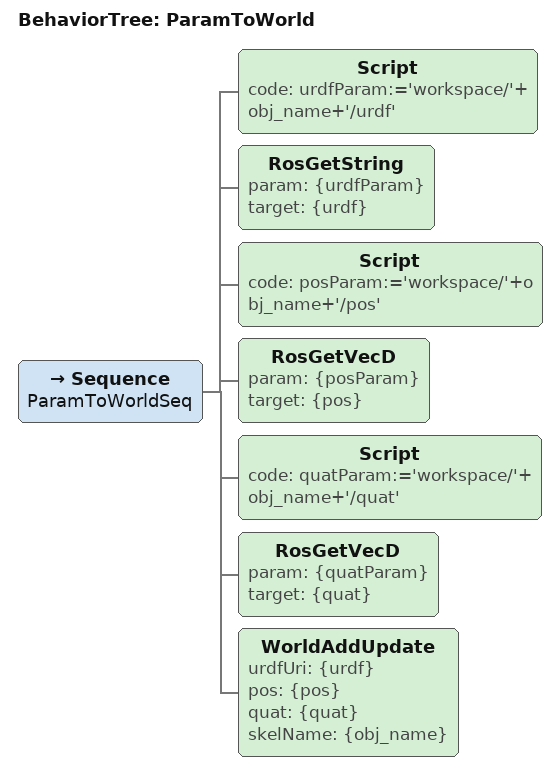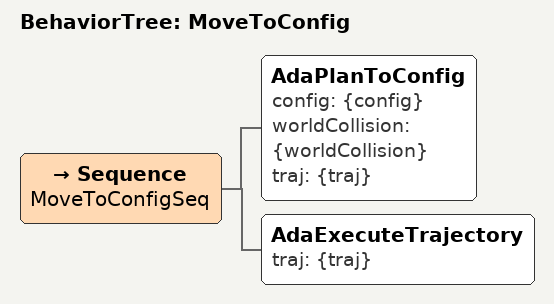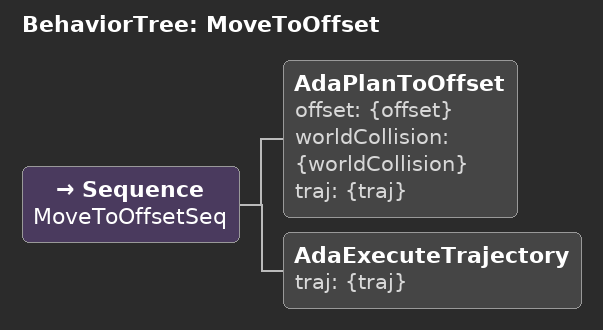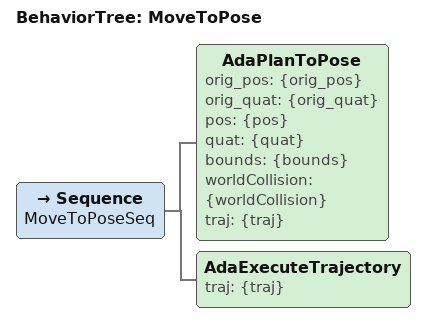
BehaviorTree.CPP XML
<root BTCPP_format="4">
  <!-- Pull from Param Server and add to World -->
  <BehaviorTree ID="ParamToWorld">
    <Sequence name="ParamToWorldSeq">
      <Script code=" urdfParam:='workspace/'+obj_name+'/urdf' " />
      <RosGetString param="{urdfParam}" target="{urdf}" />

      <Script code=" posParam:='workspace/'+obj_name+'/pos' " />
      <RosGetVecD param="{posParam}" target="{pos}" />

      <Script code=" quatParam:='workspace/'+obj_name+'/quat' " />
      <RosGetVecD param="{quatParam}" target="{quat}" />
      <WorldAddUpdate urdfUri="{urdf}" pos="{pos}" quat="{quat}" skelName="{obj_name}" />
    </Sequence>
  </BehaviorTree>

  <!-- Movement Trees -->
  <BehaviorTree ID="MoveToConfig">
    <Sequence name="MoveToConfigSeq">
      <AdaPlanToConfig config="{config}" worldCollision="{worldCollision}" traj="{traj}" />
      <AdaExecuteTrajectory traj="{traj}" />
    </Sequence>
  </BehaviorTree>
  <BehaviorTree ID="MoveToOffset">
    <Sequence name="MoveToOffsetSeq">
      <AdaPlanToOffset offset="{offset}" worldCollision="{worldCollision}" traj="{traj}" />
      <AdaExecuteTrajectory traj="{traj}" />
    </Sequence>
  </BehaviorTree>
  <BehaviorTree ID="MoveToPose">
    <Sequence name="MoveToPoseSeq">
      <AdaPlanToPose orig_pos="{orig_pos}" orig_quat="{orig_quat}"
         pos="{pos}" quat="{quat}" bounds="{bounds}" worldCollision="{worldCollision}" traj="{traj}" />
      <AdaExecuteTrajectory traj="{traj}" />
    </Sequence>
  </BehaviorTree>

  <!-- For Groot Visualization -->
</root>
